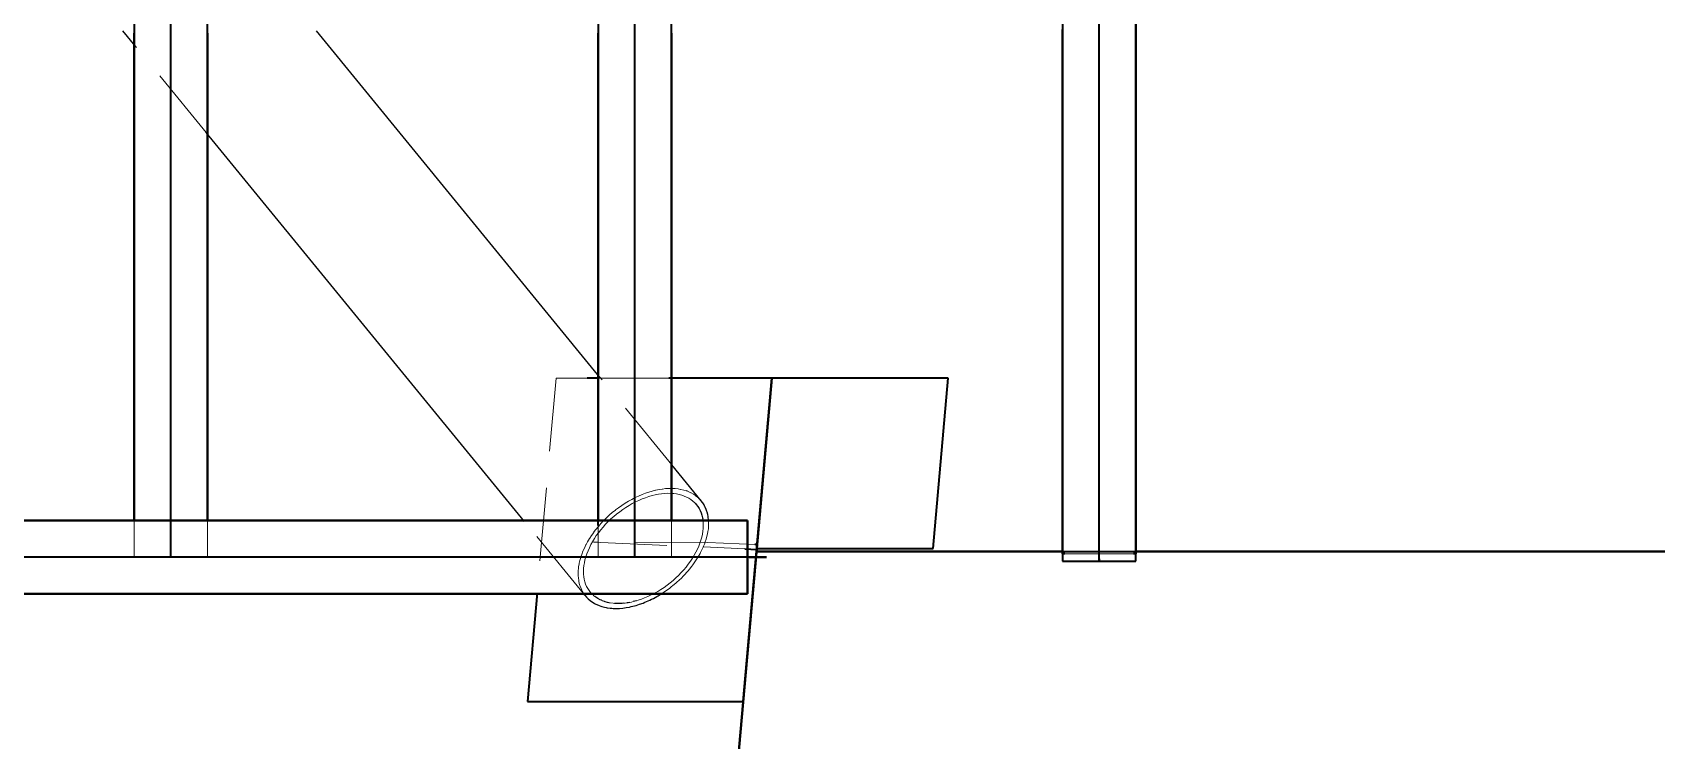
# Model space of a CAD drawing. Header units: millimetres. Extents: x -6703 to 7269, y -87291 to -79311.
# Drawn here: x -3421 to -97, y -83587 to -82138 of the extents above; entities that cross this region are included whole.
import ezdxf

# ---------------------------------------------------------------- set-up
doc = ezdxf.new("R2010")
doc.units = ezdxf.units.MM
doc.linetypes.add('HIDDEN_50', pattern=[225, 150, -75])
for name, color, linetype, lineweight in [('PLATE_HIDDEN', 8, 'HIDDEN_50', 18), ('PLATE_VISIBLE', 7, 'Continuous', 35), ('PROFILE_HIDDEN', 9, 'HIDDEN_50', 18), ('PROFILE_VISIBLE', 4, 'Continuous', 25)]:
    doc.layers.add(name, color=color, linetype=linetype, lineweight=lineweight)

msp = doc.modelspace()

# ---------------------------------------------------------------- linework, layer by layer
at = {"layer": 'PLATE_HIDDEN'}
for p, q in [((-1238.1, -81468), (-1238.1, -83200)), ((-3138.1, -81502.2), (-3138.1, -83211.7)), ((-2188.1, -81502.2), (-2188.1, -83211.7)), ((-1238.1, -81472.9), (-1238.1, -83204.9)), ((-1238.1, -83204.9), (-1238.1, -81472.9)), ((-3213.1, -82139.7), (-3213.1, -81990.1)), ((-3063.1, -81990.1), (-3063.1, -82139.7)), ((-2263.1, -82139.7), (-2263.1, -81990.1)), ((-2113.1, -81990.1), (-2113.1, -82139.7)), ((-2188.1, -83211.7), (-2188.1, -82793.4)), ((-2188.1, -82793.4), (-2188.1, -82797.3)), ((-2188.1, -82797.3), (-2188.1, -83136.7)), ((-2349.5, -82845.5), (-2388.3, -83284.8)), ((-2285.8, -82845.5), (-2349.5, -82845.5)), ((-2119, -82845.5), (-2266.1, -82845.5)), ((-3138.1, -83211.7), (-3138.1, -82921.1)), ((-3138.1, -82921.1), (-3138.1, -82923.4)), ((-3138.1, -82923.4), (-3138.1, -83144)), ((-3213.1, -83211.7), (-3213.1, -83136.9)), ((-3211.8, -83136.7), (-3061.9, -83136.7)), ((-3138.1, -83144), (-3138.1, -83211.7)), ((-3063.1, -83136.9), (-3063.1, -83211.7)), ((-2263.1, -83211.7), (-2263.1, -83146.9)), ((-2262.6, -83136.7), (-2112.8, -83136.7)), ((-2188.1, -83136.7), (-2188.1, -83211.7)), ((-2113.1, -83136.9), (-2113.1, -83211.7)), ((-2039.3, -83181.5), (-2272.9, -83180.8)), ((-2272.9, -83180.8), (-1963.1, -83194.5)), ((-1943.1, -83185.8), (-2039.3, -83181.5)), ((-3422.3, -83211.7), (-1954.4, -83211.7)), ((-3063.1, -83211.7), (-3213.1, -83211.7)), ((-2113.1, -83211.7), (-2263.1, -83211.7)), ((-1314.1, -83200), (-1164.2, -83200)), ((-1164.2, -83200), (-1314.1, -83200)), ((-1164.2, -83200), (-1314.1, -83200)), ((-1238.1, -83204.9), (-1308.4, -83204.9)), ((-1238.1, -83200), (-1238.1, -83214.7)), ((-1167.8, -83204.9), (-1238.1, -83204.9))]:
    msp.add_line(p, q, dxfattribs=at)
at = {"layer": 'PLATE_VISIBLE'}
for p, q in [((-1313.1, -79671.1), (-1313.1, -83219.5)), ((-1163.1, -83219.5), (-1163.1, -79671.1)), ((-1238.1, -83219.5), (-1238.1, -79746.1)), ((-3213.1, -79821.1), (-3213.1, -83136.7)), ((-3063.1, -83136.7), (-3063.1, -79821.1)), ((-2263.1, -79821.1), (-2263.1, -83136.7)), ((-2113.1, -83136.7), (-2113.1, -79821.1)), ((-1163.1, -80155.2), (-1163.1, -83204.9)), ((-3138.1, -83211.7), (-3138.1, -81248.1)), ((-2188.1, -83211.7), (-2188.1, -81248.1)), ((-1313.1, -83204.9), (-1313.1, -82131.8)), ((-3213.1, -83136.9), (-3213.1, -82139.7)), ((-3063.1, -82139.7), (-3063.1, -83136.9)), ((-2263.1, -83146.9), (-2263.1, -82139.7)), ((-2113.1, -82139.7), (-2113.1, -83136.9)), ((-2266.1, -82845.5), (-2285.8, -82845.5)), ((-1908, -82845.5), (-2119, -82845.5)), ((-1966.5, -83506.9), (-1908, -82845.5)), ((-1908, -82845.5), (-1938.8, -83193.8)), ((-1547, -82845.5), (-1908, -82845.5)), ((-1577.8, -83193.8), (-1547, -82845.5)), ((-1957.9, -83136.7), (-4920.1, -83136.7)), ((-4011, -83136.7), (-3211.8, -83136.7)), ((-3213.1, -83136.7), (-3063.1, -83136.7)), ((-3061.9, -83136.7), (-2262.6, -83136.7)), ((-2263.1, -83136.7), (-2113.1, -83136.7)), ((-2112.8, -83136.7), (-1957.9, -83136.7)), ((-1957.9, -83136.7), (-1957.9, -83286.7)), ((-1957.9, -83286.7), (-1957.9, -83136.7)), ((-2122, -85268.6), (-1938.8, -83193.8)), ((-1938.8, -83193.8), (-2074.2, -84727.6)), ((-1963.1, -83194.5), (-1938.5, -83195.6)), ((-1938.5, -83186), (-1943.1, -83185.8)), ((-1938.8, -83193.8), (-1577.8, -83193.8)), ((-1938.5, -83195.6), (-1938.5, -83186)), ((-1919.2, -83211.7), (-4995.1, -83211.7)), ((-1954.4, -83211.7), (-1939.4, -83211.7)), ((-1939.4, -83211.7), (-1919.2, -83211.7)), ((-1938.8, -83200), (-1314.1, -83200)), ((-1314.1, -83200), (-1938.8, -83200)), ((-1938.8, -83200), (3188.8, -83200)), ((-1314.1, -83200), (-1938.8, -83200)), ((-1308.4, -83204.9), (-1313.1, -83204.9)), ((-1313.1, -83219.5), (-1163.1, -83219.5)), ((-1238.1, -83214.7), (-1238.1, -83219.5)), ((-1163.1, -83204.9), (-1167.8, -83204.9)), ((-1164.2, -83200), (45.3, -83200)), ((45.3, -83200), (-1164.2, -83200)), ((45.3, -83200), (-1164.2, -83200)), ((-4920.1, -83286.7), (-1957.9, -83286.7)), ((-1957.9, -83286.7), (-3861.2, -83286.7)), ((-2388.3, -83284.8), (-2407.9, -83506.9)), ((-2407.9, -83506.9), (-1966.5, -83506.9))]:
    msp.add_line(p, q, dxfattribs=at)
at = {"layer": 'PROFILE_HIDDEN'}
for p, q in [((-3065.7, -82343.1), (-3211.2, -82165.5)), ((-2112.7, -83023), (-2264.5, -82837.6)), ((-2201.6, -83097.2), (-2208.4, -83101.4)), ((-2194.7, -83093.4), (-2201.4, -83097.1)), ((-2187.7, -83089.8), (-2194.7, -83093.4)), ((-2180.7, -83086.5), (-2187.6, -83089.7)), ((-2186.9, -83098.6), (-2180.2, -83095.4)), ((-2173.7, -83083.5), (-2180.7, -83086.5)), ((-2180.2, -83095.4), (-2173.5, -83092.5)), ((-2166.6, -83080.8), (-2173.7, -83083.5)), ((-2173.5, -83092.5), (-2166.7, -83089.9)), ((-2166.7, -83089.9), (-2160, -83087.6)), ((-2159.7, -83078.5), (-2166.6, -83080.8)), ((-2160, -83087.6), (-2153.2, -83085.7)), ((-2152.6, -83076.4), (-2159.6, -83078.4)), ((-2153.2, -83085.7), (-2146.6, -83084.1)), ((-2145.9, -83074.7), (-2152.6, -83076.4)), ((-2146.6, -83084.1), (-2140, -83082.8)), ((-2138.7, -83073.2), (-2145.6, -83074.6)), ((-2140, -83082.8), (-2133.5, -83081.9)), ((-2132.3, -83072.2), (-2138.7, -83073.2)), ((-2133.5, -83081.9), (-2127.1, -83081.3)), ((-2125.3, -83071.4), (-2131.9, -83072.2)), ((-2127.1, -83081.3), (-2120.9, -83081)), ((-2119.1, -83071.1), (-2125.3, -83071.4)), ((-2120.9, -83081), (-2114.8, -83081.1)), ((-2112.3, -83071), (-2118.7, -83071.1)), ((-2114.8, -83081.1), (-2108.8, -83081.5)), ((-2106.5, -83071.3), (-2112.3, -83071)), ((-2108.8, -83081.5), (-2103.1, -83082.3)), ((-2106, -83071.3), (-2106.5, -83071.3)), ((-2100, -83072), (-2106, -83071.3)), ((-2103.1, -83082.3), (-2097.6, -83083.4)), ((-2094.7, -83072.9), (-2100, -83072)), ((-2097.6, -83083.4), (-2092.3, -83084.9)), ((-2094.1, -83073), (-2094.7, -83072.9)), ((-2088.4, -83074.3), (-2094.1, -83073)), ((-2092.3, -83084.9), (-2087.2, -83086.6)), ((-2083.6, -83075.7), (-2088.4, -83074.3)), ((-2087.2, -83086.6), (-2082.4, -83088.7)), ((-2082.4, -83088.7), (-2077.8, -83091.1)), ((-2077.8, -83077.9), (-2080.4, -83076.9)), ((-2073.5, -83079.9), (-2077.8, -83077.9)), ((-2077.8, -83091.1), (-2073.6, -83093.9)), ((-2073.6, -83093.9), (-2069.6, -83096.9)), ((-2072.9, -83080.2), (-2073.5, -83079.9)), ((-2068.2, -83082.8), (-2072.9, -83080.2)), ((-2069.6, -83096.9), (-2065.9, -83100.2)), ((-2064.5, -83085.3), (-2068.2, -83082.8)), ((-2063.9, -83085.8), (-2064.5, -83085.3)), ((-2059.8, -83089), (-2063.9, -83085.8)), ((-2056.7, -83091.9), (-2059.8, -83089)), ((-2056, -83092.5), (-2056.7, -83091.9)), ((-2054.3, -83094.4), (-2056, -83092.5)), ((-2246.5, -83131.2), (-2251.6, -83136.3)), ((-2240.6, -83125.7), (-2246.5, -83131.2)), ((-2240.1, -83125.2), (-2240.6, -83125.7)), ((-2234.5, -83120.4), (-2240.1, -83125.2)), ((-2237.3, -83133.4), (-2231.5, -83128.3)), ((-2228.2, -83115.3), (-2234.5, -83120.4)), ((-2231.5, -83128.3), (-2225.6, -83123.3)), ((-2227.8, -83115), (-2228.2, -83115.3)), ((-2221.7, -83110.4), (-2227.8, -83115)), ((-2225.6, -83123.3), (-2219.4, -83118.6)), ((-2215.1, -83105.8), (-2221.7, -83110.4)), ((-2219.4, -83118.6), (-2213.1, -83114.1)), ((-2208.4, -83101.4), (-2214.8, -83105.6)), ((-2213.1, -83114.1), (-2206.7, -83109.8)), ((-2206.7, -83109.8), (-2200.2, -83105.8)), ((-2200.2, -83105.8), (-2193.6, -83102)), ((-2193.6, -83102), (-2186.9, -83098.6)), ((-2065.9, -83100.2), (-2064.3, -83102)), ((-2293.9, -83285.4), (-2414.1, -83138.6)), ((-2272.6, -83160.9), (-2277, -83167.2)), ((-2272, -83160.1), (-2272.6, -83160.9)), ((-2267.9, -83154.7), (-2272, -83160.1)), ((-2262.9, -83148.6), (-2267.9, -83154.7)), ((-2267.2, -83167.6), (-2262.9, -83161.6)), ((-2262.3, -83147.9), (-2262.9, -83148.6)), ((-2262.9, -83161.6), (-2258.2, -83155.7)), ((-2257.7, -83142.7), (-2262.3, -83147.9)), ((-2258.2, -83155.7), (-2253.4, -83149.9)), ((-2252.2, -83136.8), (-2257.7, -83142.7)), ((-2253.4, -83149.9), (-2248.2, -83144.3)), ((-2251.6, -83136.3), (-2252.2, -83136.8)), ((-2248.2, -83144.3), (-2242.9, -83138.8)), ((-2242.9, -83138.8), (-2237.3, -83133.4)), ((-2050, -83164.6), (-2051.3, -83170.6)), ((-2049, -83158.6), (-2050, -83164.6)), ((-2049.3, -83133.4), (-2048.8, -83136)), ((-2048.4, -83152.8), (-2049, -83158.6)), ((-2048.8, -83136), (-2048.3, -83141.5)), ((-2048.2, -83147), (-2048.4, -83152.8)), ((-2048.3, -83141.5), (-2048.2, -83147)), ((-2040, -83165.7), (-2039.7, -83163.9)), ((-2039.7, -83163.9), (-2038.8, -83159.4)), ((-2038.8, -83159.4), (-2037.9, -83153.3)), ((-2037.9, -83153.3), (-2037.8, -83151.7)), ((-2037.8, -83151.7), (-2037.4, -83147.2)), ((-2037.4, -83139.8), (-2037.4, -83137.7)), ((-2037.3, -83141.3), (-2037.4, -83139.8)), ((-2037.4, -83147.2), (-2037.3, -83141.3)), ((-2291.7, -83192.9), (-2294, -83198.2)), ((-2288.5, -83186.4), (-2291.7, -83192.9)), ((-2287.9, -83185.4), (-2288.5, -83186.4)), ((-2285, -83180), (-2287.9, -83185.4)), ((-2281.2, -83173.6), (-2285, -83180)), ((-2284.2, -83198.5), (-2281.5, -83192.2)), ((-2281.5, -83192.2), (-2278.4, -83186)), ((-2280.5, -83172.6), (-2281.2, -83173.6)), ((-2277, -83167.2), (-2280.5, -83172.6)), ((-2278.4, -83186), (-2275, -83179.9)), ((-2275, -83179.9), (-2271.2, -83173.7)), ((-2271.2, -83173.7), (-2267.2, -83167.6)), ((-2060.3, -83195.3), (-2063.3, -83201.5)), ((-2057.5, -83189.1), (-2060.3, -83195.3)), ((-2055.1, -83182.9), (-2057.5, -83189.1)), ((-2053, -83176.7), (-2055.1, -83182.9)), ((-2053.8, -83202.2), (-2051.6, -83197.9)), ((-2051.3, -83170.6), (-2053, -83176.7)), ((-2051.6, -83197.9), (-2048.6, -83191.4)), ((-2048.6, -83191.4), (-2047.8, -83189.3)), ((-2047.8, -83189.3), (-2045.9, -83184.9)), ((-2045.9, -83184.9), (-2043.6, -83178.5)), ((-2043.6, -83178.5), (-2043, -83176.6)), ((-2043, -83176.6), (-2041.6, -83172.1)), ((-2041.6, -83172.1), (-2040, -83165.7)), ((-2303.4, -83231.2), (-2303.9, -83235.9)), ((-2302.3, -83225), (-2303.4, -83231.2)), ((-2302, -83223.6), (-2302.3, -83225)), ((-2300.9, -83218.7), (-2302, -83223.6)), ((-2299.1, -83212.3), (-2300.9, -83218.7)), ((-2298.7, -83211), (-2299.1, -83212.3)), ((-2297, -83205.9), (-2298.7, -83211)), ((-2294.5, -83199.4), (-2297, -83205.9)), ((-2294, -83198.2), (-2294.5, -83199.4)), ((-2293.3, -83234.8), (-2292.7, -83228.9)), ((-2292.7, -83228.9), (-2291.7, -83223)), ((-2291.7, -83223), (-2290.4, -83216.9)), ((-2290.4, -83216.9), (-2288.7, -83210.8)), ((-2288.7, -83210.8), (-2286.6, -83204.7)), ((-2286.6, -83204.7), (-2284.2, -83198.5)), ((-2078.9, -83225.9), (-2083.5, -83231.8)), ((-2074.5, -83219.9), (-2078.9, -83225.9)), ((-2076.3, -83235.9), (-2071.4, -83229.8)), ((-2070.5, -83213.8), (-2074.5, -83219.9)), ((-2071.4, -83229.8), (-2069.8, -83227.5)), ((-2066.8, -83207.7), (-2070.5, -83213.8)), ((-2069.8, -83227.5), (-2066.9, -83223.5)), ((-2066.9, -83223.5), (-2062.6, -83217.2)), ((-2063.3, -83201.5), (-2066.8, -83207.7)), ((-2062.6, -83217.2), (-2061.2, -83214.9)), ((-2061.2, -83214.9), (-2058.6, -83210.8)), ((-2058.6, -83210.8), (-2054.9, -83204.3)), ((-2054.9, -83204.3), (-2053.8, -83202.2)), ((-2304.1, -83237.3), (-2304.4, -83243.3)), ((-2304.4, -83243.3), (-2304.4, -83247.7)), ((-2304.4, -83247.7), (-2304.3, -83249.2)), ((-2304.3, -83249.2), (-2303.9, -83254.9)), ((-2303.9, -83235.9), (-2304.1, -83237.3)), ((-2303.9, -83254.9), (-2303.3, -83258.9)), ((-2303.3, -83258.9), (-2303.1, -83260.4)), ((-2303.1, -83260.4), (-2302, -83265.8)), ((-2293.5, -83240.5), (-2293.3, -83234.8)), ((-2293.4, -83246.1), (-2293.5, -83240.5)), ((-2292.9, -83251.5), (-2293.4, -83246.1)), ((-2292, -83256.8), (-2292.9, -83251.5)), ((-2290.7, -83261.8), (-2292, -83256.8)), ((-2289.1, -83266.7), (-2290.7, -83261.8)), ((-2116.2, -83264.2), (-2122.3, -83269)), ((-2110.2, -83259.3), (-2116.2, -83264.2)), ((-2110.4, -83269.7), (-2104.2, -83264.5)), ((-2104.4, -83254.1), (-2110.2, -83259.3)), ((-2098.8, -83248.8), (-2104.4, -83254.1)), ((-2104.2, -83264.5), (-2101.7, -83262.3)), ((-2101.7, -83262.3), (-2098.2, -83259.1)), ((-2093.5, -83243.3), (-2098.8, -83248.8)), ((-2098.2, -83259.1), (-2092.3, -83253.6)), ((-2088.4, -83237.6), (-2093.5, -83243.3)), ((-2092.3, -83253.6), (-2090.1, -83251.3)), ((-2090.1, -83251.3), (-2086.8, -83247.8)), ((-2083.5, -83231.8), (-2088.4, -83237.6)), ((-2086.8, -83247.8), (-2081.4, -83241.9)), ((-2081.4, -83241.9), (-2079.4, -83239.6)), ((-2079.4, -83239.6), (-2076.3, -83235.9)), ((-2302, -83265.8), (-2300.9, -83269.4)), ((-2300.9, -83269.4), (-2300.4, -83270.9)), ((-2300.4, -83270.9), (-2298.5, -83275.8)), ((-2298.5, -83275.8), (-2296.9, -83279.1)), ((-2296.9, -83279.1), (-2296.3, -83280.5)), ((-2296.3, -83280.5), (-2293.7, -83285)), ((-2293.7, -83285), (-2291.7, -83287.9)), ((-2291.7, -83287.9), (-2291.2, -83288.5)), ((-2287.1, -83271.3), (-2289.1, -83266.7)), ((-2284.8, -83275.7), (-2287.1, -83271.3)), ((-2282.1, -83279.8), (-2284.8, -83275.7)), ((-2279.1, -83283.7), (-2282.1, -83279.8)), ((-2277.4, -83285.5), (-2279.1, -83283.7)), ((-2272.1, -83290.6), (-2273.9, -83289)), ((-2270.1, -83292.2), (-2272.1, -83290.6)), ((-2175, -83297.6), (-2181.8, -83299.9)), ((-2168.3, -83295.1), (-2175, -83297.6)), ((-2161.5, -83292.2), (-2168.3, -83295.1)), ((-2154.8, -83289), (-2161.5, -83292.2)), ((-2148.1, -83285.5), (-2154.8, -83289)), ((-2141.5, -83281.8), (-2148.1, -83285.5)), ((-2135, -83277.8), (-2141.5, -83281.8)), ((-2128.6, -83273.5), (-2135, -83277.8)), ((-2133.3, -83286.1), (-2129.9, -83284)), ((-2129.9, -83284), (-2126.9, -83282)), ((-2122.3, -83269), (-2128.6, -83273.5)), ((-2126.9, -83282), (-2123.3, -83279.5)), ((-2123.3, -83279.5), (-2116.7, -83274.7)), ((-2116.7, -83274.7), (-2114, -83272.6)), ((-2114, -83272.6), (-2110.4, -83269.7)), ((-2254.5, -83300.9), (-2256.9, -83299.9)), ((-2252, -83301.8), (-2254.5, -83300.9)), ((-2238.6, -83305.2), (-2241.4, -83304.7)), ((-2232.9, -83306), (-2238.6, -83305.2)), ((-2229.9, -83306.2), (-2232.9, -83306)), ((-2208.2, -83305.7), (-2211.4, -83306)), ((-2205, -83305.2), (-2208.2, -83305.7)), ((-2195.1, -83303.4), (-2198.4, -83304.1)), ((-2191.8, -83302.6), (-2195.1, -83303.4)), ((-2181.8, -83299.9), (-2185.1, -83300.9))]:
    msp.add_line(p, q, dxfattribs=at)
at = {"layer": 'PROFILE_VISIBLE'}
for p, q in [((-3211.2, -82165.5), (-3236.5, -82134.6)), ((-2264.5, -82837.6), (-2840.2, -82134.8)), ((-2414.1, -83138.6), (-3065.7, -82343.1)), ((-2052.6, -83096.3), (-2112.7, -83023)), ((-2080.4, -83076.9), (-2083, -83075.9)), ((-2052.6, -83096.3), (-2054.3, -83094.4)), ((-2050, -83099.7), (-2052.6, -83096.3)), ((-2064.3, -83102), (-2062.6, -83103.8)), ((-2062.6, -83103.8), (-2059.6, -83107.7)), ((-2059.6, -83107.7), (-2056.9, -83111.9)), ((-2056.9, -83111.9), (-2054.6, -83116.2)), ((-2054.6, -83116.2), (-2052.6, -83120.9)), ((-2052.6, -83120.9), (-2051, -83125.7)), ((-2051, -83125.7), (-2049.7, -83130.8)), ((-2049.5, -83100.4), (-2050, -83099.7)), ((-2049.7, -83130.8), (-2049.3, -83133.4)), ((-2046.7, -83104.7), (-2049.5, -83100.4)), ((-2044.8, -83108.4), (-2046.7, -83104.7)), ((-2044.3, -83109.3), (-2044.8, -83108.4)), ((-2042.2, -83114.1), (-2044.3, -83109.3)), ((-2040.9, -83118.1), (-2042.2, -83114.1)), ((-2040.5, -83119.2), (-2040.9, -83118.1)), ((-2039.1, -83124.4), (-2040.5, -83119.2)), ((-2038.4, -83128.6), (-2039.1, -83124.4)), ((-2038.2, -83129.9), (-2038.4, -83128.6)), ((-2037.5, -83135.5), (-2038.2, -83129.9)), ((-2037.4, -83137.7), (-2037.5, -83135.5)), ((-2290.7, -83289.2), (-2293.9, -83285.4)), ((-2291.2, -83288.5), (-2290.7, -83289.2)), ((-2290.7, -83289.2), (-2287.5, -83293.2)), ((-2287.5, -83293.2), (-2285.1, -83295.6)), ((-2285.1, -83295.6), (-2283.9, -83296.8)), ((-2283.9, -83296.8), (-2279.9, -83300.2)), ((-2275.8, -83287.3), (-2277.4, -83285.5)), ((-2273.9, -83289), (-2275.8, -83287.3)), ((-2268.1, -83293.7), (-2270.1, -83292.2)), ((-2263.9, -83296.4), (-2268.1, -83293.7)), ((-2259.3, -83298.8), (-2263.9, -83296.4)), ((-2157.5, -83299.4), (-2154.1, -83297.8)), ((-2154.1, -83297.8), (-2150.5, -83296)), ((-2150.5, -83296), (-2143.5, -83292.3)), ((-2143.5, -83292.3), (-2140.3, -83290.4)), ((-2140.3, -83290.4), (-2136.7, -83288.3)), ((-2136.7, -83288.3), (-2133.3, -83286.1)), ((-2279.9, -83300.2), (-2277.2, -83302.2)), ((-2277.2, -83302.2), (-2275.7, -83303.3)), ((-2275.7, -83303.3), (-2271.2, -83306.1)), ((-2271.2, -83306.1), (-2268.2, -83307.6)), ((-2268.2, -83307.6), (-2266.4, -83308.5)), ((-2266.4, -83308.5), (-2261.4, -83310.7)), ((-2261.4, -83310.7), (-2258.1, -83311.8)), ((-2256.9, -83299.9), (-2259.3, -83298.8)), ((-2258.1, -83311.8), (-2256, -83312.5)), ((-2256, -83312.5), (-2250.5, -83314)), ((-2249.4, -83302.7), (-2252, -83301.8)), ((-2250.5, -83314), (-2247, -83314.7)), ((-2244.1, -83304.1), (-2249.4, -83302.7)), ((-2247, -83314.7), (-2244.7, -83315.1)), ((-2244.7, -83315.1), (-2238.8, -83315.9)), ((-2241.4, -83304.7), (-2244.1, -83304.1)), ((-2238.8, -83315.9), (-2235.2, -83316.2)), ((-2235.2, -83316.2), (-2232.6, -83316.4)), ((-2232.6, -83316.4), (-2226.2, -83316.5)), ((-2226.9, -83306.4), (-2229.9, -83306.2)), ((-2220.9, -83306.5), (-2226.9, -83306.4)), ((-2226.2, -83316.5), (-2222.6, -83316.4)), ((-2222.6, -83316.4), (-2219.8, -83316.3)), ((-2214.6, -83306.3), (-2220.9, -83306.5)), ((-2219.8, -83316.3), (-2213.1, -83315.8)), ((-2211.4, -83306), (-2214.6, -83306.3)), ((-2213.1, -83315.8), (-2209.4, -83315.3)), ((-2209.4, -83315.3), (-2206.4, -83314.9)), ((-2206.4, -83314.9), (-2199.5, -83313.7)), ((-2201.7, -83304.7), (-2205, -83305.2)), ((-2198.4, -83304.1), (-2201.7, -83304.7)), ((-2199.5, -83313.7), (-2195.8, -83312.8)), ((-2195.8, -83312.8), (-2192.6, -83312.1)), ((-2192.6, -83312.1), (-2185.6, -83310.2)), ((-2188.5, -83301.8), (-2191.8, -83302.6)), ((-2185.1, -83300.9), (-2188.5, -83301.8)), ((-2185.6, -83310.2), (-2182, -83309)), ((-2182, -83309), (-2178.6, -83308)), ((-2178.6, -83308), (-2171.6, -83305.4)), ((-2171.6, -83305.4), (-2168, -83304)), ((-2168, -83304), (-2164.5, -83302.6)), ((-2164.5, -83302.6), (-2157.5, -83299.4))]:
    msp.add_line(p, q, dxfattribs=at)

doc.saveas('drawing.dxf')
